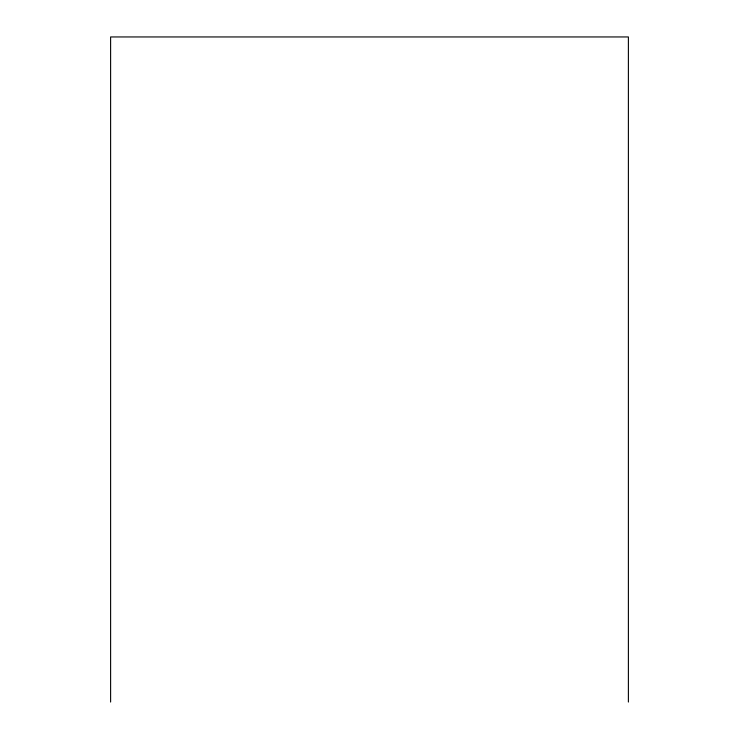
<?xml version="1.0" encoding="UTF-8"?>
<svg xmlns="http://www.w3.org/2000/svg" width="739" height="739" viewBox="0 0 739 739"><rect width="100%" height="100%" fill="white"/><g stroke="black" fill="none" stroke-linecap="round" stroke-linejoin="round"><path stroke-width="1.11" d="M628.39 702.05L628.39 36.95L110.61 36.95L110.61 702.05"/></g></svg>
